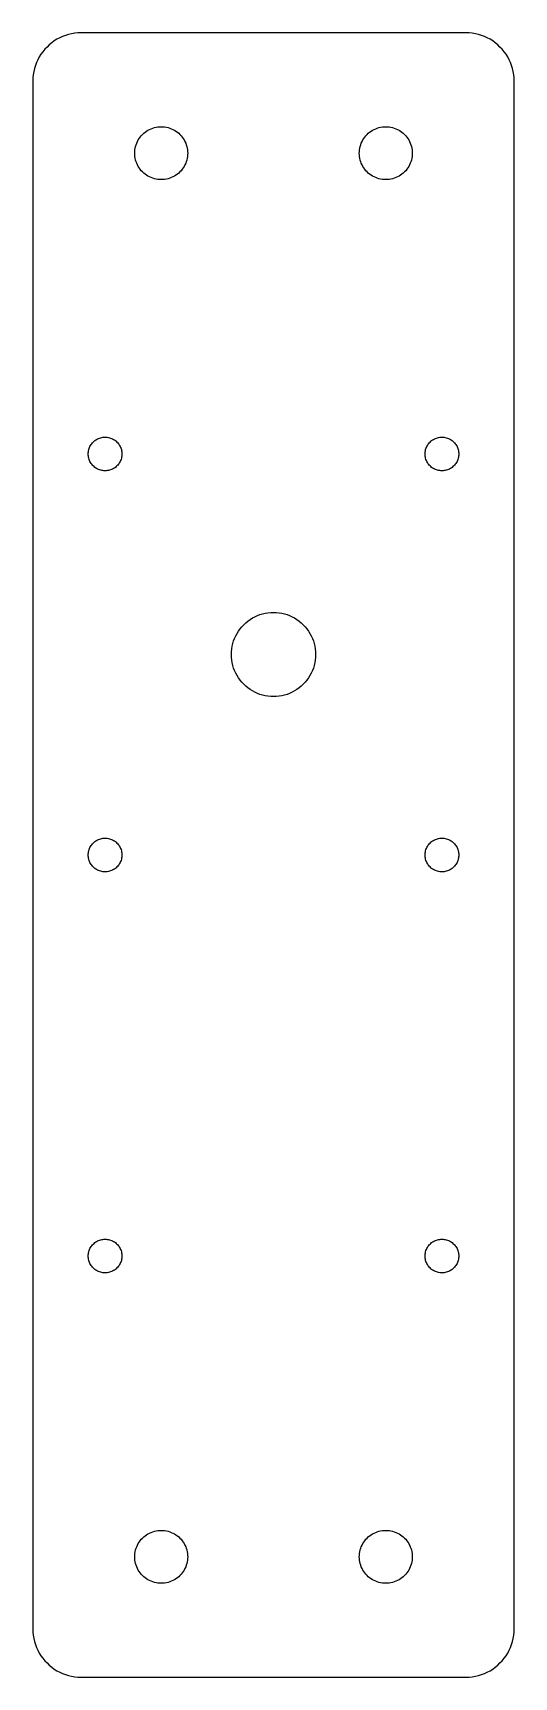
# Model space of a CAD drawing. Header units: millimetres. Extents: x -30 to 30, y -102 to 102.
import ezdxf

# ---------------------------------------------------------------- set-up
doc = ezdxf.new("R2010")
doc.units = ezdxf.units.MM

msp = doc.modelspace()

# ---------------------------------------------------------------- linework, layer by layer
at = {"layer": 'SCHNITT'}
for points in [[(24.39, -102.49), (24.78, -102.45), (25.17, -102.38), (25.55, -102.3), (25.93, -102.18), (26.3, -102.04), (26.65, -101.88), (27, -101.7), (27.33, -101.49), (27.65, -101.26), (27.96, -101.01), (28.24, -100.74), (28.51, -100.46), (28.76, -100.15), (28.99, -99.83), (29.2, -99.5), (29.38, -99.15), (29.54, -98.8), (29.68, -98.43), (29.8, -98.05), (29.88, -97.67), (29.95, -97.28), (29.99, -96.89), (30, -96.5), (30, 96.5), (29.99, 96.89), (29.95, 97.28), (29.88, 97.67), (29.8, 98.05), (29.68, 98.43), (29.54, 98.8), (29.38, 99.15), (29.2, 99.5), (28.99, 99.83), (28.76, 100.15), (28.51, 100.46), (28.24, 100.74), (27.96, 101.01), (27.65, 101.26), (27.33, 101.49), (27, 101.7), (26.65, 101.88), (26.3, 102.04), (25.93, 102.18), (25.55, 102.3), (25.17, 102.38), (24.78, 102.45), (24.39, 102.49), (24, 102.5), (-24, 102.5), (-24.39, 102.49), (-24.78, 102.45), (-25.17, 102.38), (-25.55, 102.3), (-25.93, 102.18), (-26.3, 102.04), (-26.65, 101.88), (-27, 101.7), (-27.33, 101.49), (-27.65, 101.26), (-27.96, 101.01), (-28.24, 100.74), (-28.51, 100.46), (-28.76, 100.15), (-28.99, 99.83), (-29.2, 99.5), (-29.38, 99.15), (-29.54, 98.8), (-29.68, 98.43), (-29.8, 98.05), (-29.88, 97.67), (-29.95, 97.28), (-29.99, 96.89), (-30, 96.5), (-30, -96.5), (-29.99, -96.89), (-29.95, -97.28), (-29.88, -97.67), (-29.8, -98.05), (-29.68, -98.43), (-29.54, -98.8), (-29.38, -99.15), (-29.2, -99.5), (-28.99, -99.83), (-28.76, -100.15), (-28.51, -100.46), (-28.24, -100.74), (-27.96, -101.01), (-27.65, -101.26), (-27.33, -101.49), (-27, -101.7), (-26.65, -101.88), (-26.3, -102.04), (-25.93, -102.18), (-25.55, -102.3), (-25.17, -102.38), (-24.78, -102.45), (-24.39, -102.49), (-24, -102.5), (24, -102.5)], [(-14.22, 84.21), (-14.43, 84.23), (-14.64, 84.26), (-14.85, 84.31), (-15.06, 84.38), (-15.26, 84.45), (-15.46, 84.54), (-15.65, 84.64), (-15.83, 84.76), (-16.01, 84.88), (-16.18, 85.02), (-16.33, 85.17), (-16.48, 85.32), (-16.62, 85.49), (-16.74, 85.67), (-16.86, 85.85), (-16.96, 86.04), (-17.05, 86.24), (-17.12, 86.44), (-17.19, 86.65), (-17.24, 86.86), (-17.27, 87.07), (-17.29, 87.28), (-17.3, 87.5), (-17.29, 87.72), (-17.27, 87.93), (-17.24, 88.14), (-17.19, 88.35), (-17.12, 88.56), (-17.05, 88.76), (-16.96, 88.96), (-16.86, 89.15), (-16.74, 89.33), (-16.62, 89.51), (-16.48, 89.68), (-16.33, 89.83), (-16.18, 89.98), (-16.01, 90.12), (-15.83, 90.24), (-15.65, 90.36), (-15.46, 90.46), (-15.26, 90.55), (-15.06, 90.62), (-14.85, 90.69), (-14.64, 90.74), (-14.43, 90.77), (-14.22, 90.79), (-14, 90.8), (-13.78, 90.79), (-13.57, 90.77), (-13.36, 90.74), (-13.15, 90.69), (-12.94, 90.62), (-12.74, 90.55), (-12.54, 90.46), (-12.35, 90.36), (-12.17, 90.24), (-11.99, 90.12), (-11.82, 89.98), (-11.67, 89.83), (-11.52, 89.68), (-11.38, 89.51), (-11.26, 89.33), (-11.14, 89.15), (-11.04, 88.96), (-10.95, 88.76), (-10.88, 88.56), (-10.81, 88.35), (-10.76, 88.14), (-10.73, 87.93), (-10.71, 87.72), (-10.7, 87.5), (-10.71, 87.28), (-10.73, 87.07), (-10.76, 86.86), (-10.81, 86.65), (-10.88, 86.44), (-10.95, 86.24), (-11.04, 86.04), (-11.14, 85.85), (-11.26, 85.67), (-11.38, 85.49), (-11.52, 85.32), (-11.67, 85.17), (-11.82, 85.02), (-11.99, 84.88), (-12.17, 84.76), (-12.35, 84.64), (-12.54, 84.54), (-12.74, 84.45), (-12.94, 84.38), (-13.15, 84.31), (-13.36, 84.26), (-13.57, 84.23), (-13.78, 84.21), (-14, 84.2)], [(13.78, 84.21), (13.57, 84.23), (13.36, 84.26), (13.15, 84.31), (12.94, 84.38), (12.74, 84.45), (12.54, 84.54), (12.35, 84.64), (12.17, 84.76), (11.99, 84.88), (11.82, 85.02), (11.67, 85.17), (11.52, 85.32), (11.38, 85.49), (11.26, 85.67), (11.14, 85.85), (11.04, 86.04), (10.95, 86.24), (10.88, 86.44), (10.81, 86.65), (10.76, 86.86), (10.73, 87.07), (10.71, 87.28), (10.7, 87.5), (10.71, 87.72), (10.73, 87.93), (10.76, 88.14), (10.81, 88.35), (10.88, 88.56), (10.95, 88.76), (11.04, 88.96), (11.14, 89.15), (11.26, 89.33), (11.38, 89.51), (11.52, 89.68), (11.67, 89.83), (11.82, 89.98), (11.99, 90.12), (12.17, 90.24), (12.35, 90.36), (12.54, 90.46), (12.74, 90.55), (12.94, 90.62), (13.15, 90.69), (13.36, 90.74), (13.57, 90.77), (13.78, 90.79), (14, 90.8), (14.22, 90.79), (14.43, 90.77), (14.64, 90.74), (14.85, 90.69), (15.06, 90.62), (15.26, 90.55), (15.46, 90.46), (15.65, 90.36), (15.83, 90.24), (16.01, 90.12), (16.18, 89.98), (16.33, 89.83), (16.48, 89.68), (16.62, 89.51), (16.74, 89.33), (16.86, 89.15), (16.96, 88.96), (17.05, 88.76), (17.12, 88.56), (17.19, 88.35), (17.24, 88.14), (17.27, 87.93), (17.29, 87.72), (17.3, 87.5), (17.29, 87.28), (17.27, 87.07), (17.24, 86.86), (17.19, 86.65), (17.12, 86.44), (17.05, 86.24), (16.96, 86.04), (16.86, 85.85), (16.74, 85.67), (16.62, 85.49), (16.48, 85.32), (16.33, 85.17), (16.18, 85.02), (16.01, 84.88), (15.83, 84.76), (15.65, 84.64), (15.46, 84.54), (15.26, 84.45), (15.06, 84.38), (14.85, 84.31), (14.64, 84.26), (14.43, 84.23), (14.22, 84.21), (14, 84.2)], [(-21.14, 47.9), (-21.27, 47.92), (-21.41, 47.94), (-21.54, 47.97), (-21.68, 48.01), (-21.8, 48.06), (-21.93, 48.12), (-22.05, 48.18), (-22.17, 48.25), (-22.28, 48.33), (-22.38, 48.42), (-22.48, 48.52), (-22.58, 48.62), (-22.67, 48.72), (-22.75, 48.83), (-22.82, 48.95), (-22.88, 49.07), (-22.94, 49.2), (-22.99, 49.32), (-23.03, 49.46), (-23.06, 49.59), (-23.08, 49.73), (-23.1, 49.86), (-23.1, 50), (-23.1, 50.14), (-23.08, 50.27), (-23.06, 50.41), (-23.03, 50.54), (-22.99, 50.68), (-22.94, 50.8), (-22.88, 50.93), (-22.82, 51.05), (-22.75, 51.17), (-22.67, 51.28), (-22.58, 51.38), (-22.48, 51.48), (-22.38, 51.58), (-22.28, 51.67), (-22.17, 51.75), (-22.05, 51.82), (-21.93, 51.88), (-21.8, 51.94), (-21.68, 51.99), (-21.54, 52.03), (-21.41, 52.06), (-21.27, 52.08), (-21.14, 52.1), (-21, 52.1), (-20.86, 52.1), (-20.73, 52.08), (-20.59, 52.06), (-20.46, 52.03), (-20.32, 51.99), (-20.2, 51.94), (-20.07, 51.88), (-19.95, 51.82), (-19.83, 51.75), (-19.72, 51.67), (-19.62, 51.58), (-19.52, 51.48), (-19.42, 51.38), (-19.33, 51.28), (-19.25, 51.17), (-19.18, 51.05), (-19.12, 50.93), (-19.06, 50.8), (-19.01, 50.68), (-18.97, 50.54), (-18.94, 50.41), (-18.92, 50.27), (-18.9, 50.14), (-18.9, 50), (-18.9, 49.86), (-18.92, 49.73), (-18.94, 49.59), (-18.97, 49.46), (-19.01, 49.32), (-19.06, 49.2), (-19.12, 49.07), (-19.18, 48.95), (-19.25, 48.83), (-19.33, 48.72), (-19.42, 48.62), (-19.52, 48.52), (-19.62, 48.42), (-19.72, 48.33), (-19.83, 48.25), (-19.95, 48.18), (-20.07, 48.12), (-20.2, 48.06), (-20.32, 48.01), (-20.46, 47.97), (-20.59, 47.94), (-20.73, 47.92), (-20.86, 47.9), (-21, 47.9)], [(20.86, 47.9), (20.73, 47.92), (20.59, 47.94), (20.46, 47.97), (20.32, 48.01), (20.2, 48.06), (20.07, 48.12), (19.95, 48.18), (19.83, 48.25), (19.72, 48.33), (19.62, 48.42), (19.52, 48.52), (19.42, 48.62), (19.33, 48.72), (19.25, 48.83), (19.18, 48.95), (19.12, 49.07), (19.06, 49.2), (19.01, 49.32), (18.97, 49.46), (18.94, 49.59), (18.92, 49.73), (18.9, 49.86), (18.9, 50), (18.9, 50.14), (18.92, 50.27), (18.94, 50.41), (18.97, 50.54), (19.01, 50.68), (19.06, 50.8), (19.12, 50.93), (19.18, 51.05), (19.25, 51.17), (19.33, 51.28), (19.42, 51.38), (19.52, 51.48), (19.62, 51.58), (19.72, 51.67), (19.83, 51.75), (19.95, 51.82), (20.07, 51.88), (20.2, 51.94), (20.32, 51.99), (20.46, 52.03), (20.59, 52.06), (20.73, 52.08), (20.86, 52.1), (21, 52.1), (21.14, 52.1), (21.27, 52.08), (21.41, 52.06), (21.54, 52.03), (21.68, 51.99), (21.8, 51.94), (21.93, 51.88), (22.05, 51.82), (22.17, 51.75), (22.28, 51.67), (22.38, 51.58), (22.48, 51.48), (22.58, 51.38), (22.67, 51.28), (22.75, 51.17), (22.82, 51.05), (22.88, 50.93), (22.94, 50.8), (22.99, 50.68), (23.03, 50.54), (23.06, 50.41), (23.08, 50.27), (23.1, 50.14), (23.1, 50), (23.1, 49.86), (23.08, 49.73), (23.06, 49.59), (23.03, 49.46), (22.99, 49.32), (22.94, 49.2), (22.88, 49.07), (22.82, 48.95), (22.75, 48.83), (22.67, 48.72), (22.58, 48.62), (22.48, 48.52), (22.38, 48.42), (22.28, 48.33), (22.17, 48.25), (22.05, 48.18), (21.93, 48.12), (21.8, 48.06), (21.68, 48.01), (21.54, 47.97), (21.41, 47.94), (21.27, 47.92), (21.14, 47.9), (21, 47.9)], [(-0.34, 19.76), (-0.69, 19.79), (-1.02, 19.85), (-1.36, 19.93), (-1.69, 20.03), (-2.01, 20.15), (-2.32, 20.29), (-2.62, 20.45), (-2.92, 20.63), (-3.2, 20.83), (-3.46, 21.05), (-3.71, 21.29), (-3.95, 21.54), (-4.17, 21.8), (-4.37, 22.08), (-4.55, 22.38), (-4.71, 22.68), (-4.85, 22.99), (-4.97, 23.31), (-5.07, 23.64), (-5.15, 23.98), (-5.21, 24.31), (-5.24, 24.66), (-5.25, 25), (-5.24, 25.34), (-5.21, 25.69), (-5.15, 26.02), (-5.07, 26.36), (-4.97, 26.69), (-4.85, 27.01), (-4.71, 27.32), (-4.55, 27.62), (-4.37, 27.92), (-4.17, 28.2), (-3.95, 28.46), (-3.71, 28.71), (-3.46, 28.95), (-3.2, 29.17), (-2.92, 29.37), (-2.62, 29.55), (-2.32, 29.71), (-2.01, 29.85), (-1.69, 29.97), (-1.36, 30.07), (-1.02, 30.15), (-0.69, 30.21), (-0.34, 30.24), (0, 30.25), (0.34, 30.24), (0.69, 30.21), (1.02, 30.15), (1.36, 30.07), (1.69, 29.97), (2.01, 29.85), (2.32, 29.71), (2.62, 29.55), (2.92, 29.37), (3.2, 29.17), (3.46, 28.95), (3.71, 28.71), (3.95, 28.46), (4.17, 28.2), (4.37, 27.92), (4.55, 27.62), (4.71, 27.32), (4.85, 27.01), (4.97, 26.69), (5.07, 26.36), (5.15, 26.02), (5.21, 25.69), (5.24, 25.34), (5.25, 25), (5.24, 24.66), (5.21, 24.31), (5.15, 23.98), (5.07, 23.64), (4.97, 23.31), (4.85, 22.99), (4.71, 22.68), (4.55, 22.38), (4.37, 22.08), (4.17, 21.8), (3.95, 21.54), (3.71, 21.29), (3.46, 21.05), (3.2, 20.83), (2.92, 20.63), (2.62, 20.45), (2.32, 20.29), (2.01, 20.15), (1.69, 20.03), (1.36, 19.93), (1.02, 19.85), (0.69, 19.79), (0.34, 19.76), (0, 19.75)], [(-21.14, -2.1), (-21.27, -2.08), (-21.41, -2.06), (-21.54, -2.03), (-21.68, -1.99), (-21.8, -1.94), (-21.93, -1.88), (-22.05, -1.82), (-22.17, -1.75), (-22.28, -1.67), (-22.38, -1.58), (-22.48, -1.48), (-22.58, -1.38), (-22.67, -1.28), (-22.75, -1.17), (-22.82, -1.05), (-22.88, -0.93), (-22.94, -0.8), (-22.99, -0.68), (-23.03, -0.54), (-23.06, -0.41), (-23.08, -0.27), (-23.1, -0.14), (-23.1, 0), (-23.1, 0.14), (-23.08, 0.27), (-23.06, 0.41), (-23.03, 0.54), (-22.99, 0.68), (-22.94, 0.8), (-22.88, 0.93), (-22.82, 1.05), (-22.75, 1.17), (-22.67, 1.28), (-22.58, 1.38), (-22.48, 1.48), (-22.38, 1.58), (-22.28, 1.67), (-22.17, 1.75), (-22.05, 1.82), (-21.93, 1.88), (-21.8, 1.94), (-21.68, 1.99), (-21.54, 2.03), (-21.41, 2.06), (-21.27, 2.08), (-21.14, 2.1), (-21, 2.1), (-20.86, 2.1), (-20.73, 2.08), (-20.59, 2.06), (-20.46, 2.03), (-20.32, 1.99), (-20.2, 1.94), (-20.07, 1.88), (-19.95, 1.82), (-19.83, 1.75), (-19.72, 1.67), (-19.62, 1.58), (-19.52, 1.48), (-19.42, 1.38), (-19.33, 1.28), (-19.25, 1.17), (-19.18, 1.05), (-19.12, 0.93), (-19.06, 0.8), (-19.01, 0.68), (-18.97, 0.54), (-18.94, 0.41), (-18.92, 0.27), (-18.9, 0.14), (-18.9, 0), (-18.9, -0.14), (-18.92, -0.27), (-18.94, -0.41), (-18.97, -0.54), (-19.01, -0.68), (-19.06, -0.8), (-19.12, -0.93), (-19.18, -1.05), (-19.25, -1.17), (-19.33, -1.28), (-19.42, -1.38), (-19.52, -1.48), (-19.62, -1.58), (-19.72, -1.67), (-19.83, -1.75), (-19.95, -1.82), (-20.07, -1.88), (-20.2, -1.94), (-20.32, -1.99), (-20.46, -2.03), (-20.59, -2.06), (-20.73, -2.08), (-20.86, -2.1), (-21, -2.1)], [(20.86, -2.1), (20.73, -2.08), (20.59, -2.06), (20.46, -2.03), (20.32, -1.99), (20.2, -1.94), (20.07, -1.88), (19.95, -1.82), (19.83, -1.75), (19.72, -1.67), (19.62, -1.58), (19.52, -1.48), (19.42, -1.38), (19.33, -1.28), (19.25, -1.17), (19.18, -1.05), (19.12, -0.93), (19.06, -0.8), (19.01, -0.68), (18.97, -0.54), (18.94, -0.41), (18.92, -0.27), (18.9, -0.14), (18.9, 0), (18.9, 0.14), (18.92, 0.27), (18.94, 0.41), (18.97, 0.54), (19.01, 0.68), (19.06, 0.8), (19.12, 0.93), (19.18, 1.05), (19.25, 1.17), (19.33, 1.28), (19.42, 1.38), (19.52, 1.48), (19.62, 1.58), (19.72, 1.67), (19.83, 1.75), (19.95, 1.82), (20.07, 1.88), (20.2, 1.94), (20.32, 1.99), (20.46, 2.03), (20.59, 2.06), (20.73, 2.08), (20.86, 2.1), (21, 2.1), (21.14, 2.1), (21.27, 2.08), (21.41, 2.06), (21.54, 2.03), (21.68, 1.99), (21.8, 1.94), (21.93, 1.88), (22.05, 1.82), (22.17, 1.75), (22.28, 1.67), (22.38, 1.58), (22.48, 1.48), (22.58, 1.38), (22.67, 1.28), (22.75, 1.17), (22.82, 1.05), (22.88, 0.93), (22.94, 0.8), (22.99, 0.68), (23.03, 0.54), (23.06, 0.41), (23.08, 0.27), (23.1, 0.14), (23.1, 0), (23.1, -0.14), (23.08, -0.27), (23.06, -0.41), (23.03, -0.54), (22.99, -0.68), (22.94, -0.8), (22.88, -0.93), (22.82, -1.05), (22.75, -1.17), (22.67, -1.28), (22.58, -1.38), (22.48, -1.48), (22.38, -1.58), (22.28, -1.67), (22.17, -1.75), (22.05, -1.82), (21.93, -1.88), (21.8, -1.94), (21.68, -1.99), (21.54, -2.03), (21.41, -2.06), (21.27, -2.08), (21.14, -2.1), (21, -2.1)], [(-21.14, -52.1), (-21.27, -52.08), (-21.41, -52.06), (-21.54, -52.03), (-21.68, -51.99), (-21.8, -51.94), (-21.93, -51.88), (-22.05, -51.82), (-22.17, -51.75), (-22.28, -51.67), (-22.38, -51.58), (-22.48, -51.48), (-22.58, -51.38), (-22.67, -51.28), (-22.75, -51.17), (-22.82, -51.05), (-22.88, -50.93), (-22.94, -50.8), (-22.99, -50.68), (-23.03, -50.54), (-23.06, -50.41), (-23.08, -50.27), (-23.1, -50.14), (-23.1, -50), (-23.1, -49.86), (-23.08, -49.73), (-23.06, -49.59), (-23.03, -49.46), (-22.99, -49.32), (-22.94, -49.2), (-22.88, -49.07), (-22.82, -48.95), (-22.75, -48.83), (-22.67, -48.72), (-22.58, -48.62), (-22.48, -48.52), (-22.38, -48.42), (-22.28, -48.33), (-22.17, -48.25), (-22.05, -48.18), (-21.93, -48.12), (-21.8, -48.06), (-21.68, -48.01), (-21.54, -47.97), (-21.41, -47.94), (-21.27, -47.92), (-21.14, -47.9), (-21, -47.9), (-20.86, -47.9), (-20.73, -47.92), (-20.59, -47.94), (-20.46, -47.97), (-20.32, -48.01), (-20.2, -48.06), (-20.07, -48.12), (-19.95, -48.18), (-19.83, -48.25), (-19.72, -48.33), (-19.62, -48.42), (-19.52, -48.52), (-19.42, -48.62), (-19.33, -48.72), (-19.25, -48.83), (-19.18, -48.95), (-19.12, -49.07), (-19.06, -49.2), (-19.01, -49.32), (-18.97, -49.46), (-18.94, -49.59), (-18.92, -49.73), (-18.9, -49.86), (-18.9, -50), (-18.9, -50.14), (-18.92, -50.27), (-18.94, -50.41), (-18.97, -50.54), (-19.01, -50.68), (-19.06, -50.8), (-19.12, -50.93), (-19.18, -51.05), (-19.25, -51.17), (-19.33, -51.28), (-19.42, -51.38), (-19.52, -51.48), (-19.62, -51.58), (-19.72, -51.67), (-19.83, -51.75), (-19.95, -51.82), (-20.07, -51.88), (-20.2, -51.94), (-20.32, -51.99), (-20.46, -52.03), (-20.59, -52.06), (-20.73, -52.08), (-20.86, -52.1), (-21, -52.1)], [(20.86, -52.1), (20.73, -52.08), (20.59, -52.06), (20.46, -52.03), (20.32, -51.99), (20.2, -51.94), (20.07, -51.88), (19.95, -51.82), (19.83, -51.75), (19.72, -51.67), (19.62, -51.58), (19.52, -51.48), (19.42, -51.38), (19.33, -51.28), (19.25, -51.17), (19.18, -51.05), (19.12, -50.93), (19.06, -50.8), (19.01, -50.68), (18.97, -50.54), (18.94, -50.41), (18.92, -50.27), (18.9, -50.14), (18.9, -50), (18.9, -49.86), (18.92, -49.73), (18.94, -49.59), (18.97, -49.46), (19.01, -49.32), (19.06, -49.2), (19.12, -49.07), (19.18, -48.95), (19.25, -48.83), (19.33, -48.72), (19.42, -48.62), (19.52, -48.52), (19.62, -48.42), (19.72, -48.33), (19.83, -48.25), (19.95, -48.18), (20.07, -48.12), (20.2, -48.06), (20.32, -48.01), (20.46, -47.97), (20.59, -47.94), (20.73, -47.92), (20.86, -47.9), (21, -47.9), (21.14, -47.9), (21.27, -47.92), (21.41, -47.94), (21.54, -47.97), (21.68, -48.01), (21.8, -48.06), (21.93, -48.12), (22.05, -48.18), (22.17, -48.25), (22.28, -48.33), (22.38, -48.42), (22.48, -48.52), (22.58, -48.62), (22.67, -48.72), (22.75, -48.83), (22.82, -48.95), (22.88, -49.07), (22.94, -49.2), (22.99, -49.32), (23.03, -49.46), (23.06, -49.59), (23.08, -49.73), (23.1, -49.86), (23.1, -50), (23.1, -50.14), (23.08, -50.27), (23.06, -50.41), (23.03, -50.54), (22.99, -50.68), (22.94, -50.8), (22.88, -50.93), (22.82, -51.05), (22.75, -51.17), (22.67, -51.28), (22.58, -51.38), (22.48, -51.48), (22.38, -51.58), (22.28, -51.67), (22.17, -51.75), (22.05, -51.82), (21.93, -51.88), (21.8, -51.94), (21.68, -51.99), (21.54, -52.03), (21.41, -52.06), (21.27, -52.08), (21.14, -52.1), (21, -52.1)], [(-14.22, -90.79), (-14.43, -90.77), (-14.64, -90.74), (-14.85, -90.69), (-15.06, -90.62), (-15.26, -90.55), (-15.46, -90.46), (-15.65, -90.36), (-15.83, -90.24), (-16.01, -90.12), (-16.18, -89.98), (-16.33, -89.83), (-16.48, -89.68), (-16.62, -89.51), (-16.74, -89.33), (-16.86, -89.15), (-16.96, -88.96), (-17.05, -88.76), (-17.12, -88.56), (-17.19, -88.35), (-17.24, -88.14), (-17.27, -87.93), (-17.29, -87.72), (-17.3, -87.5), (-17.29, -87.28), (-17.27, -87.07), (-17.24, -86.86), (-17.19, -86.65), (-17.12, -86.44), (-17.05, -86.24), (-16.96, -86.04), (-16.86, -85.85), (-16.74, -85.67), (-16.62, -85.49), (-16.48, -85.32), (-16.33, -85.17), (-16.18, -85.02), (-16.01, -84.88), (-15.83, -84.76), (-15.65, -84.64), (-15.46, -84.54), (-15.26, -84.45), (-15.06, -84.38), (-14.85, -84.31), (-14.64, -84.26), (-14.43, -84.23), (-14.22, -84.21), (-14, -84.2), (-13.78, -84.21), (-13.57, -84.23), (-13.36, -84.26), (-13.15, -84.31), (-12.94, -84.38), (-12.74, -84.45), (-12.54, -84.54), (-12.35, -84.64), (-12.17, -84.76), (-11.99, -84.88), (-11.82, -85.02), (-11.67, -85.17), (-11.52, -85.32), (-11.38, -85.49), (-11.26, -85.67), (-11.14, -85.85), (-11.04, -86.04), (-10.95, -86.24), (-10.88, -86.44), (-10.81, -86.65), (-10.76, -86.86), (-10.73, -87.07), (-10.71, -87.28), (-10.7, -87.5), (-10.71, -87.72), (-10.73, -87.93), (-10.76, -88.14), (-10.81, -88.35), (-10.88, -88.56), (-10.95, -88.76), (-11.04, -88.96), (-11.14, -89.15), (-11.26, -89.33), (-11.38, -89.51), (-11.52, -89.68), (-11.67, -89.83), (-11.82, -89.98), (-11.99, -90.12), (-12.17, -90.24), (-12.35, -90.36), (-12.54, -90.46), (-12.74, -90.55), (-12.94, -90.62), (-13.15, -90.69), (-13.36, -90.74), (-13.57, -90.77), (-13.78, -90.79), (-14, -90.8)], [(13.78, -90.79), (13.57, -90.77), (13.36, -90.74), (13.15, -90.69), (12.94, -90.62), (12.74, -90.55), (12.54, -90.46), (12.35, -90.36), (12.17, -90.24), (11.99, -90.12), (11.82, -89.98), (11.67, -89.83), (11.52, -89.68), (11.38, -89.51), (11.26, -89.33), (11.14, -89.15), (11.04, -88.96), (10.95, -88.76), (10.88, -88.56), (10.81, -88.35), (10.76, -88.14), (10.73, -87.93), (10.71, -87.72), (10.7, -87.5), (10.71, -87.28), (10.73, -87.07), (10.76, -86.86), (10.81, -86.65), (10.88, -86.44), (10.95, -86.24), (11.04, -86.04), (11.14, -85.85), (11.26, -85.67), (11.38, -85.49), (11.52, -85.32), (11.67, -85.17), (11.82, -85.02), (11.99, -84.88), (12.17, -84.76), (12.35, -84.64), (12.54, -84.54), (12.74, -84.45), (12.94, -84.38), (13.15, -84.31), (13.36, -84.26), (13.57, -84.23), (13.78, -84.21), (14, -84.2), (14.22, -84.21), (14.43, -84.23), (14.64, -84.26), (14.85, -84.31), (15.06, -84.38), (15.26, -84.45), (15.46, -84.54), (15.65, -84.64), (15.83, -84.76), (16.01, -84.88), (16.18, -85.02), (16.33, -85.17), (16.48, -85.32), (16.62, -85.49), (16.74, -85.67), (16.86, -85.85), (16.96, -86.04), (17.05, -86.24), (17.12, -86.44), (17.19, -86.65), (17.24, -86.86), (17.27, -87.07), (17.29, -87.28), (17.3, -87.5), (17.29, -87.72), (17.27, -87.93), (17.24, -88.14), (17.19, -88.35), (17.12, -88.56), (17.05, -88.76), (16.96, -88.96), (16.86, -89.15), (16.74, -89.33), (16.62, -89.51), (16.48, -89.68), (16.33, -89.83), (16.18, -89.98), (16.01, -90.12), (15.83, -90.24), (15.65, -90.36), (15.46, -90.46), (15.26, -90.55), (15.06, -90.62), (14.85, -90.69), (14.64, -90.74), (14.43, -90.77), (14.22, -90.79), (14, -90.8)]]:
    msp.add_lwpolyline(points, close=True, dxfattribs=at)

doc.saveas('drawing.dxf')
